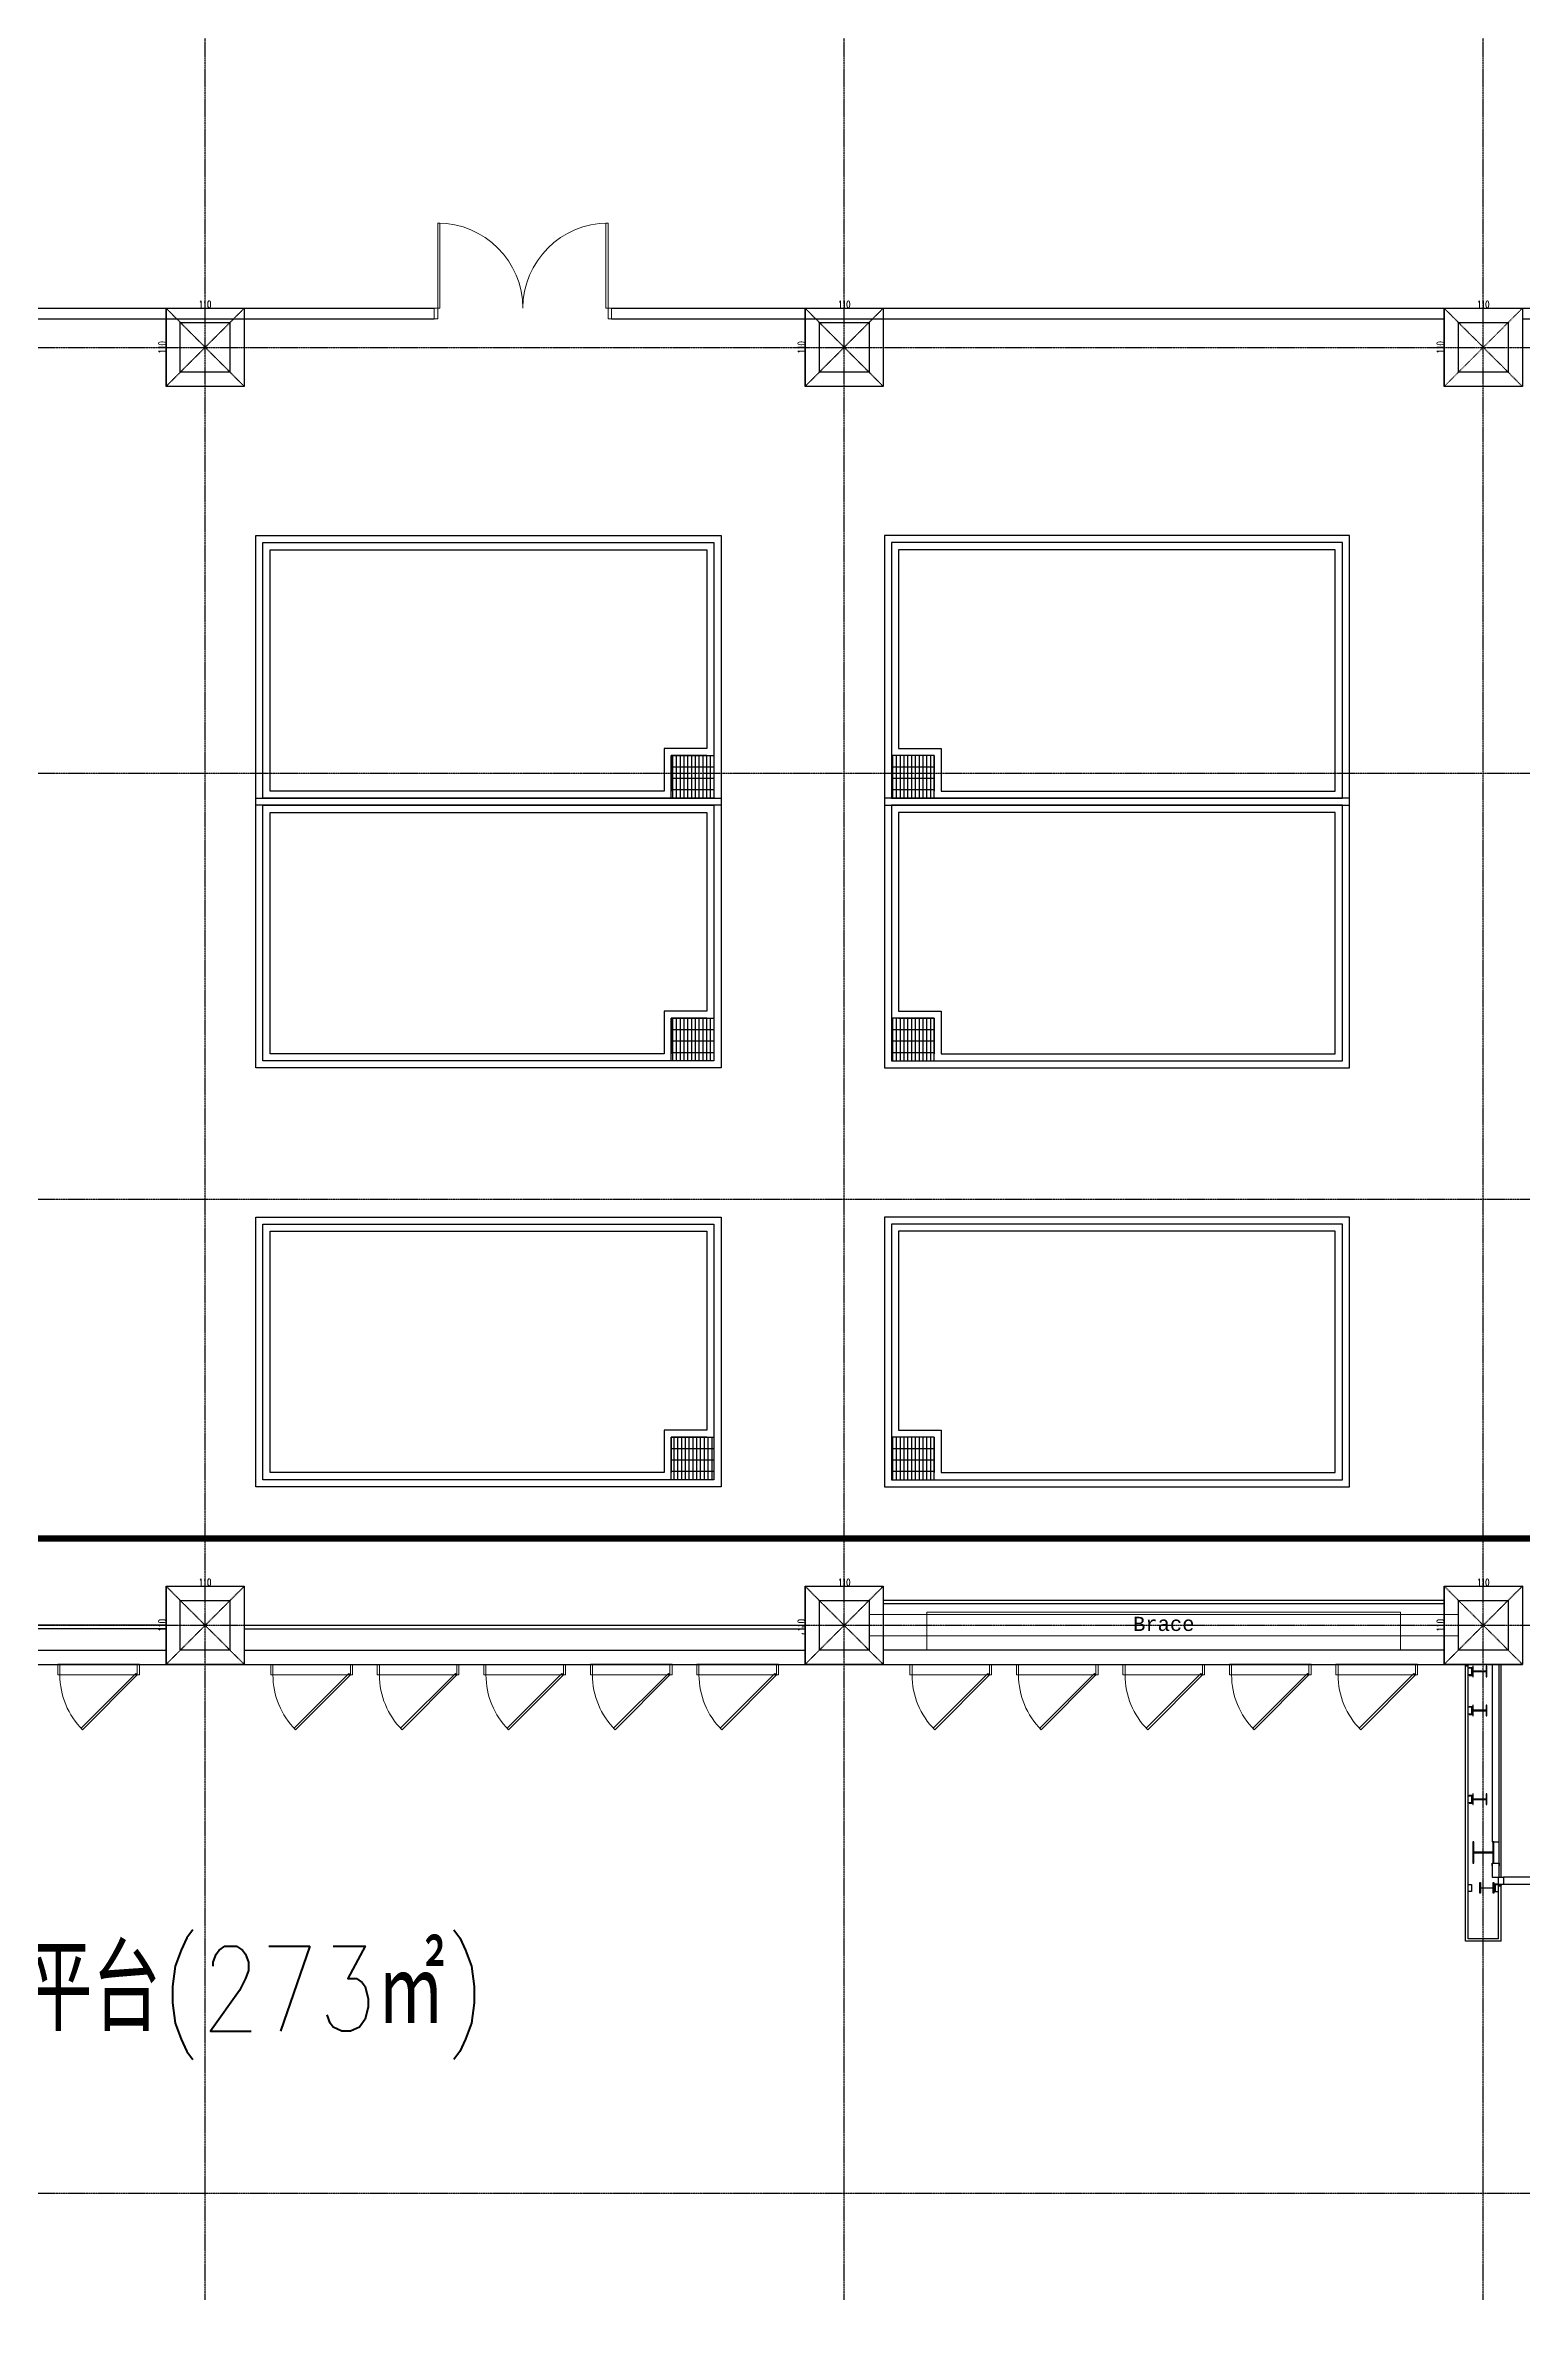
# Model space of a CAD drawing. Header units: millimetres. Extents: x -21841 to 195597, y -1659 to 112111.
# Drawn here: x 16935 to 19015, y 10562 to 13775 of the extents above; entities that cross this region are included whole.
import ezdxf
from ezdxf.enums import TextEntityAlignment as Align

# ---------------------------------------------------------------- set-up
doc = ezdxf.new("R2010")
doc.units = ezdxf.units.MM
doc.linetypes.add('X-N-FAB-L10$0$COL-CEN-LIN', pattern=[3.25, 2.5, -0.25, 0.25, -0.25])
doc.linetypes.add('X-N-FAB-L10$0$HIDDEN', pattern=[0.375, 0.25, -0.125])
for name, color, linetype in [('0-FMCS', 6, 'Continuous'), ('0-XREF', 7, 'Continuous'), ('188K-SM-07-F10-MECH-Nature Gas-Y2257103$0$0-NG', 1, 'Continuous'), ('X-N-FAB-L10$0$0-NC', 8, 'Continuous'), ('X-N-FAB-L10$0$0-ND', 8, 'Continuous'), ('X-N-FAB-L10$0$08', 8, 'Continuous'), ('X-N-FAB-L10$0$A-WALL-IN', 8, 'Continuous'), ('X-N-FAB-L10$0$CCL', 8, 'X-N-FAB-L10$0$COL-CEN-LIN'), ('X-N-FAB-L10$0$COL', 8, 'Continuous'), ('X-N-FAB-L10$0$COL-S', 8, 'Continuous'), ('X-N-FAB-L10$0$DOOR', 8, 'Continuous'), ('X-N-FAB-L10$0$TXT-CODE', 8, 'Continuous'), ('X-N-FAB-L10$0$WALL-P', 8, 'Continuous'), ('X-N-FAB-L10$0$WALL-RC', 8, 'Continuous')]:
    doc.layers.add(name, color=color, linetype=linetype)
doc.layers.add('X-N-FAB-L10$0$ARC', color=8, linetype='Continuous', lineweight=0)
doc.layers.add('X-N-FAB-L10$0$DE-MMTN-F2-Z-000-P-CHEM-L10_0730$0$0', color=7, linetype='Continuous', lineweight=0)
doc.styles.add('X-N-FAB-L10$0$ATS', font='monotxt.shx', dxfattribs={"bigfont": 'BIGFONT.shx'})
doc.styles.add('X-N-FAB-L10$0$CHINA', font='simplex.shx', dxfattribs={"width": 0.75, "bigfont": 'chineset.shx'})
doc.styles.add('X-N-FAB-L10$0$COL-NUM', font='romanc')
doc.styles.add('X-N-FAB-L10$0$DIM', font='simplex.shx', dxfattribs={"width": 0.67, "bigfont": 'chineset.shx'})

# ---------------------------------------------------------------- blocks, each defined once
blk = doc.blocks.new('X-N-FAB-L10')
at = {"layer": 'DEFPOINTS', "color": 8, "linetype": 'X-N-FAB-L10$0$HIDDEN', "ltscale": 0.1}
for p, q in [((17215, 13405), (17105, 13295)), ((17105, 13405), (17215, 13295)), ((18115, 13405), (18005, 13295)), ((18005, 13405), (18115, 13295)), ((19015, 13405), (18905, 13295)), ((18905, 13405), (19015, 13295)), ((17215, 11605), (17105, 11495)), ((17105, 11605), (17215, 11495)), ((18115, 11605), (18005, 11495)), ((18005, 11605), (18115, 11495)), ((19015, 11605), (18905, 11495)), ((18905, 11605), (19015, 11495))]:
    blk.add_line(p, q, dxfattribs=at)
at = {"layer": 'DEFPOINTS', "color": 8}
for p, q in [((17105, 13405), (17215, 13405)), ((17105, 13405), (17105, 13295)), ((18005, 13405), (18115, 13405)), ((18005, 13405), (18005, 13295)), ((18905, 13405), (19015, 13405)), ((18905, 13405), (18905, 13295)), ((17105, 11605), (17215, 11605)), ((17105, 11605), (17105, 11495)), ((18005, 11605), (18115, 11605)), ((18005, 11605), (18005, 11495)), ((18905, 11605), (19015, 11605)), ((18905, 11605), (18905, 11495))]:
    blk.add_line(p, q, dxfattribs=at)
at = {"layer": 'X-N-FAB-L10$0$08', "color": 8}
for p, q in [((17231.5, 12705), (17231.5, 13085)), ((17231.5, 13085), (17886.5, 13085)), ((17231.5, 12705), (17231.5, 13085)), ((17231.5, 13085), (17886.5, 13085)), ((17241.5, 12715), (17241.5, 13075)), ((17241.5, 13075), (17876.5, 13075)), ((17241.5, 12715), (17241.5, 13075)), ((17241.5, 13075), (17876.5, 13075)), ((17876.5, 13075), (17876.5, 12715)), ((17876.5, 13075), (17876.5, 12715)), ((17886.5, 13085), (17886.5, 12705)), ((17886.5, 13085), (17886.5, 12705)), ((18771.5, 13085), (18116.5, 13085)), ((18116.5, 13085), (18116.5, 12705)), ((18771.5, 13085), (18116.5, 13085)), ((18116.5, 13085), (18116.5, 12705)), ((18761.5, 13075), (18126.5, 13075)), ((18126.5, 13075), (18126.5, 12715)), ((18761.5, 13075), (18126.5, 13075)), ((18126.5, 13075), (18126.5, 12715)), ((18761.5, 12715), (18761.5, 13075)), ((18761.5, 12715), (18761.5, 13075)), ((18771.5, 12705), (18771.5, 13085)), ((18771.5, 12705), (18771.5, 13085)), ((17251.5, 12725), (17251.5, 13065)), ((17251.5, 13065), (17866.5, 13065)), ((17866.5, 13065), (17866.5, 12785)), ((18751.5, 13065), (18136.5, 13065)), ((18136.5, 13065), (18136.5, 12785)), ((18751.5, 12725), (18751.5, 13065)), ((17866.5, 12785), (17806.5, 12785)), ((17806.5, 12785), (17806.5, 12725)), ((17866.5, 12775), (17816.5, 12775)), ((17816.5, 12775), (17816.5, 12725)), ((17816.5, 12715), (17816.5, 12775)), ((17816.5, 12775), (17876.5, 12775)), ((17876.5, 12775), (17876.5, 12715)), ((18126.5, 12775), (18126.5, 12715)), ((18186.5, 12775), (18126.5, 12775)), ((18136.5, 12785), (18196.5, 12785)), ((18186.5, 12775), (18186.5, 12725)), ((18186.5, 12715), (18186.5, 12775)), ((18196.5, 12785), (18196.5, 12725)), ((17806.5, 12725), (17251.5, 12725)), ((18196.5, 12725), (18751.5, 12725)), ((17231.5, 12335), (17231.5, 12715)), ((17231.5, 12715), (17886.5, 12715)), ((17231.5, 12335), (17231.5, 12715)), ((17231.5, 12715), (17886.5, 12715)), ((17886.5, 12705), (17231.5, 12705)), ((17886.5, 12705), (17231.5, 12705)), ((17876.5, 12715), (17241.5, 12715)), ((17876.5, 12715), (17241.5, 12715)), ((17241.5, 12345), (17241.5, 12705)), ((17241.5, 12705), (17876.5, 12705)), ((17241.5, 12345), (17241.5, 12705)), ((17241.5, 12705), (17876.5, 12705)), ((17251.5, 12355), (17251.5, 12695)), ((17251.5, 12695), (17866.5, 12695)), ((17876.5, 12715), (17816.5, 12715)), ((17866.5, 12695), (17866.5, 12415)), ((17876.5, 12705), (17876.5, 12345)), ((17876.5, 12705), (17876.5, 12345)), ((17886.5, 12715), (17886.5, 12335)), ((17886.5, 12715), (17886.5, 12335)), ((18771.5, 12715), (18116.5, 12715)), ((18116.5, 12715), (18116.5, 12335)), ((18771.5, 12715), (18116.5, 12715)), ((18116.5, 12715), (18116.5, 12335)), ((18116.5, 12705), (18771.5, 12705)), ((18116.5, 12705), (18771.5, 12705)), ((18126.5, 12715), (18761.5, 12715)), ((18126.5, 12715), (18186.5, 12715)), ((18126.5, 12715), (18761.5, 12715)), ((18761.5, 12705), (18126.5, 12705)), ((18126.5, 12705), (18126.5, 12345)), ((18761.5, 12705), (18126.5, 12705)), ((18126.5, 12705), (18126.5, 12345)), ((18751.5, 12695), (18136.5, 12695)), ((18136.5, 12695), (18136.5, 12415)), ((18751.5, 12355), (18751.5, 12695)), ((18761.5, 12345), (18761.5, 12705)), ((18761.5, 12345), (18761.5, 12705)), ((18771.5, 12335), (18771.5, 12715)), ((18771.5, 12335), (18771.5, 12715)), ((17866.5, 12415), (17806.5, 12415)), ((17806.5, 12415), (17806.5, 12355)), ((17866.5, 12405), (17816.5, 12405)), ((17816.5, 12405), (17816.5, 12355)), ((17816.5, 12345), (17816.5, 12405)), ((17816.5, 12405), (17876.5, 12405)), ((17876.5, 12405), (17876.5, 12345)), ((18126.5, 12405), (18126.5, 12345)), ((18186.5, 12405), (18126.5, 12405)), ((18136.5, 12415), (18196.5, 12415)), ((18136.5, 12405), (18186.5, 12405)), ((18186.5, 12405), (18186.5, 12355)), ((18186.5, 12345), (18186.5, 12405)), ((18196.5, 12415), (18196.5, 12355)), ((17876.5, 12345), (17241.5, 12345)), ((17876.5, 12345), (17241.5, 12345)), ((17806.5, 12355), (17251.5, 12355)), ((17876.5, 12345), (17816.5, 12345)), ((18126.5, 12345), (18761.5, 12345)), ((18126.5, 12345), (18186.5, 12345)), ((18126.5, 12345), (18761.5, 12345)), ((18196.5, 12355), (18751.5, 12355)), ((17886.5, 12335), (17231.5, 12335)), ((17886.5, 12335), (17231.5, 12335)), ((18116.5, 12335), (18771.5, 12335)), ((18116.5, 12335), (18771.5, 12335)), ((17231.5, 11745), (17231.5, 12125)), ((17231.5, 12125), (17886.5, 12125)), ((17231.5, 11745), (17231.5, 12125)), ((17231.5, 12125), (17886.5, 12125)), ((17241.5, 11755), (17241.5, 12115)), ((17241.5, 12115), (17876.5, 12115)), ((17241.5, 11755), (17241.5, 12115)), ((17241.5, 12115), (17876.5, 12115)), ((17876.5, 12115), (17876.5, 11755)), ((17876.5, 12115), (17876.5, 11755)), ((17886.5, 12125), (17886.5, 11745)), ((17886.5, 12125), (17886.5, 11745)), ((18771.5, 12125), (18116.5, 12125)), ((18116.5, 12125), (18116.5, 11745)), ((18771.5, 12125), (18116.5, 12125)), ((18116.5, 12125), (18116.5, 11745)), ((18761.5, 12115), (18126.5, 12115)), ((18126.5, 12115), (18126.5, 11755)), ((18761.5, 12115), (18126.5, 12115)), ((18126.5, 12115), (18126.5, 11755)), ((18761.5, 11755), (18761.5, 12115)), ((18761.5, 11755), (18761.5, 12115)), ((18771.5, 11745), (18771.5, 12125)), ((18771.5, 11745), (18771.5, 12125)), ((17251.5, 11765), (17251.5, 12105)), ((17251.5, 12105), (17866.5, 12105)), ((17866.5, 12105), (17866.5, 11825)), ((18751.5, 12105), (18136.5, 12105)), ((18136.5, 12105), (18136.5, 11825)), ((18751.5, 11765), (18751.5, 12105)), ((17866.5, 11825), (17806.5, 11825)), ((17806.5, 11825), (17806.5, 11765)), ((18136.5, 11825), (18196.5, 11825)), ((18196.5, 11825), (18196.5, 11765)), ((17866.5, 11815), (17816.5, 11815)), ((17816.5, 11815), (17816.5, 11765)), ((17816.5, 11755), (17816.5, 11815)), ((17816.5, 11815), (17876.5, 11815)), ((17876.5, 11815), (17876.5, 11755)), ((18126.5, 11815), (18126.5, 11755)), ((18186.5, 11815), (18126.5, 11815)), ((18186.5, 11815), (18186.5, 11765)), ((18186.5, 11755), (18186.5, 11815)), ((17806.5, 11765), (17251.5, 11765)), ((18196.5, 11765), (18751.5, 11765)), ((17886.5, 11745), (17231.5, 11745)), ((17886.5, 11745), (17231.5, 11745)), ((17876.5, 11755), (17241.5, 11755)), ((17876.5, 11755), (17241.5, 11755)), ((17876.5, 11755), (17816.5, 11755)), ((18116.5, 11745), (18771.5, 11745)), ((18116.5, 11745), (18771.5, 11745)), ((18126.5, 11755), (18761.5, 11755)), ((18126.5, 11755), (18186.5, 11755)), ((18126.5, 11755), (18761.5, 11755))]:
    blk.add_line(p, q, dxfattribs=at)
at = {"layer": 'X-N-FAB-L10$0$08', "color": 8, "linetype": 'Continuous'}
for p, q in [((17816.5, 12759), (17876.5, 12759)), ((17818.117, 12775), (17818.117, 12715)), ((17823.451, 12775), (17823.451, 12715)), ((17828.784, 12775), (17828.784, 12715)), ((17834.117, 12775), (17834.117, 12715)), ((17839.451, 12775), (17839.451, 12715)), ((17844.784, 12775), (17844.784, 12715)), ((17850.117, 12775), (17850.117, 12715)), ((17855.451, 12775), (17855.451, 12715)), ((17860.784, 12775), (17860.784, 12715)), ((17866.117, 12775), (17866.117, 12715)), ((17871.451, 12775), (17871.451, 12715)), ((18126.5, 12759), (18186.5, 12759)), ((18128.009, 12775), (18128.009, 12715)), ((18133.342, 12775), (18133.342, 12715)), ((18138.675, 12775), (18138.675, 12715)), ((18144.009, 12775), (18144.009, 12715)), ((18149.342, 12775), (18149.342, 12715)), ((18154.675, 12775), (18154.675, 12715)), ((18160.009, 12775), (18160.009, 12715)), ((18165.342, 12775), (18165.342, 12715)), ((18170.675, 12775), (18170.675, 12715)), ((18176.009, 12775), (18176.009, 12715)), ((18181.342, 12775), (18181.342, 12715)), ((17816.5, 12743), (17876.5, 12743)), ((17816.5, 12727), (17876.5, 12727)), ((18126.5, 12743), (18186.5, 12743)), ((18126.5, 12727), (18186.5, 12727)), ((17818.117, 12405), (17818.117, 12345)), ((17823.451, 12405), (17823.451, 12345)), ((17828.784, 12405), (17828.784, 12345)), ((17834.117, 12405), (17834.117, 12345)), ((17839.451, 12405), (17839.451, 12345)), ((17844.784, 12405), (17844.784, 12345)), ((17850.117, 12405), (17850.117, 12345)), ((17855.451, 12405), (17855.451, 12345)), ((17860.784, 12405), (17860.784, 12345)), ((17866.117, 12405), (17866.117, 12345)), ((17871.451, 12405), (17871.451, 12345)), ((18128.009, 12405), (18128.009, 12345)), ((18133.342, 12405), (18133.342, 12345)), ((18138.675, 12405), (18138.675, 12345)), ((18144.009, 12405), (18144.009, 12345)), ((18149.342, 12405), (18149.342, 12345)), ((18154.675, 12405), (18154.675, 12345)), ((18160.009, 12405), (18160.009, 12345)), ((18165.342, 12405), (18165.342, 12345)), ((18170.675, 12405), (18170.675, 12345)), ((18176.009, 12405), (18176.009, 12345)), ((18181.342, 12405), (18181.342, 12345)), ((17816.5, 12389), (17876.5, 12389)), ((17816.5, 12373), (17876.5, 12373)), ((18126.5, 12389), (18186.5, 12389)), ((18126.5, 12373), (18186.5, 12373)), ((17816.5, 12357), (17876.5, 12357)), ((18126.5, 12357), (18186.5, 12357)), ((17816.5, 11799), (17876.5, 11799)), ((17820.009, 11815), (17820.009, 11755)), ((17825.342, 11815), (17825.342, 11755)), ((17830.675, 11815), (17830.675, 11755)), ((17836.009, 11815), (17836.009, 11755)), ((17841.342, 11815), (17841.342, 11755)), ((17846.675, 11815), (17846.675, 11755)), ((17852.009, 11815), (17852.009, 11755)), ((17857.342, 11815), (17857.342, 11755)), ((17862.675, 11815), (17862.675, 11755)), ((17868.009, 11815), (17868.009, 11755)), ((17873.342, 11815), (17873.342, 11755)), ((18126.5, 11799), (18186.5, 11799)), ((18128.009, 11815), (18128.009, 11755)), ((18133.342, 11815), (18133.342, 11755)), ((18138.675, 11815), (18138.675, 11755)), ((18144.009, 11815), (18144.009, 11755)), ((18149.342, 11815), (18149.342, 11755)), ((18154.675, 11815), (18154.675, 11755)), ((18160.009, 11815), (18160.009, 11755)), ((18165.342, 11815), (18165.342, 11755)), ((18170.675, 11815), (18170.675, 11755)), ((18176.009, 11815), (18176.009, 11755)), ((18181.342, 11815), (18181.342, 11755)), ((17816.5, 11783), (17876.5, 11783)), ((17816.5, 11767), (17876.5, 11767)), ((18126.5, 11783), (18186.5, 11783)), ((18126.5, 11767), (18186.5, 11767))]:
    blk.add_line(p, q, dxfattribs=at)
at = {"layer": 'X-N-FAB-L10$0$A-WALL-IN', "color": 8}
for p, q in [((16835, 13405), (17482.5, 13405)), ((16835, 13405), (17482.5, 13405)), ((17732.5, 13405), (18905, 13405)), ((17732.5, 13405), (18905, 13405)), ((19015, 13405), (19227.5, 13405)), ((19015, 13405), (19227.5, 13405)), ((16835, 13390), (17482.5, 13390)), ((16835, 13390), (17482.5, 13390)), ((17732.5, 13390), (18905, 13390)), ((17732.5, 13390), (18905, 13390)), ((19015, 13390), (19212.5, 13390)), ((19015, 13390), (19212.5, 13390))]:
    blk.add_line(p, q, dxfattribs=at)
at = {"layer": 'X-N-FAB-L10$0$ARC', "color": 8}
for p, q in [((18843.5, 11568.5), (18176.5, 11568.5)), ((18176.5, 11568.5), (18176.5, 11515)), ((18843.5, 11515), (18843.5, 11568.5)), ((18005, 11547.8), (18001, 11547.8)), ((18001, 11547.8), (18001, 11546.8)), ((18001, 11538.8), (18001, 11537.8)), ((18001, 11537.8), (18005, 11537.8)), ((18005, 11537.8), (18005, 11547.8)), ((18925, 11565), (18095, 11565)), ((18095, 11565), (18095, 11535)), ((18095, 11535), (18925, 11535)), ((18925, 11535), (18925, 11565))]:
    blk.add_line(p, q, dxfattribs=at)
at = {"layer": 'X-N-FAB-L10$0$CCL', "color": 8}
for p, q in [((17160, 10600), (17160, 19760)), ((18060, 10600), (18060, 19760)), ((18960, 10600), (18960, 19760)), ((-720, 13350), (27370, 13350)), ((-720, 12750), (27370, 12750)), ((-720, 12150), (27370, 12150)), ((-720, 11550), (27370, 11550)), ((-720, 10750), (27370, 10750))]:
    blk.add_line(p, q, dxfattribs=at)
at = {"layer": 'X-N-FAB-L10$0$COL', "color": 8, "ltscale": 0.1}
for p, q in [((17105, 13405), (17215, 13405)), ((17105, 13295), (17105, 13405)), ((17215, 13405), (17215, 13295)), ((18005, 13405), (18115, 13405)), ((18005, 13295), (18005, 13405)), ((18115, 13405), (18115, 13295)), ((18905, 13405), (19015, 13405)), ((18905, 13295), (18905, 13405)), ((19015, 13405), (19015, 13295)), ((17215, 13295), (17105, 13295)), ((18115, 13295), (18005, 13295)), ((19015, 13295), (18905, 13295)), ((17105, 11605), (17215, 11605)), ((17105, 11495), (17105, 11605)), ((17215, 11605), (17215, 11495)), ((18005, 11605), (18115, 11605)), ((18005, 11495), (18005, 11605)), ((18115, 11605), (18115, 11495)), ((18905, 11605), (19015, 11605)), ((18905, 11495), (18905, 11605)), ((19015, 11605), (19015, 11495)), ((17215, 11495), (17105, 11495)), ((18115, 11495), (18005, 11495)), ((19015, 11495), (18905, 11495))]:
    blk.add_line(p, q, dxfattribs=at)
at = {"layer": 'X-N-FAB-L10$0$COL-S', "color": 8}
for p, q in [((17125, 13385), (17195, 13385)), ((17125, 13315), (17125, 13385)), ((17195, 13385), (17195, 13315)), ((18025, 13385), (18095, 13385)), ((18025, 13315), (18025, 13385)), ((18095, 13385), (18095, 13315)), ((18925, 13385), (18995, 13385)), ((18925, 13315), (18925, 13385)), ((18995, 13385), (18995, 13315)), ((17195, 13315), (17125, 13315)), ((18095, 13315), (18025, 13315)), ((18995, 13315), (18925, 13315)), ((17125, 11585), (17195, 11585)), ((17125, 11515), (17125, 11585)), ((17195, 11585), (17195, 11515)), ((18025, 11585), (18095, 11585)), ((18025, 11515), (18025, 11585)), ((18095, 11585), (18095, 11515)), ((18925, 11585), (18995, 11585)), ((18925, 11515), (18925, 11585)), ((18995, 11585), (18995, 11515)), ((17195, 11515), (17125, 11515)), ((18095, 11515), (18025, 11515)), ((18995, 11515), (18925, 11515))]:
    blk.add_line(p, q, dxfattribs=at)
at = {"layer": 'X-N-FAB-L10$0$DE-MMTN-F2-Z-000-P-CHEM-L10_0730$0$0', "color": 8, "linetype": 'Continuous'}
for p, q in [((16955.5, 11495.016, 0), (16952.5, 11495.016, 0)), ((16952.5, 11480.016, 0), (16952.5, 11495.016, 0)), ((16952.5, 11480.016, 0), (16955.5, 11480.016, 0)), ((16955.5, 11480.016, 0), (16955.5, 11495.016, 0)), ((16955.5, 11495.016, 0), (17064.5, 11495.016, 0)), ((17064.5, 11480.016, 0), (16955.5, 11480.016, 0)), ((16985.304, 11405.062, 0), (17062.379, 11482.137, 0)), ((17064.5, 11480.016, 0), (16987.425, 11402.941, 0)), ((17062.379, 11482.137, 0), (17064.5, 11480.016, 0)), ((17064.5, 11480.016, 0), (17064.5, 11495.016, 0)), ((17064.5, 11495.016, 0), (17067.5, 11495.016, 0)), ((17067.5, 11480.016, 0), (17064.5, 11480.016, 0)), ((17067.5, 11480.016, 0), (17067.5, 11495.016, 0)), ((17255.5, 11494.995, 0), (17252.5, 11494.995, 0)), ((17252.5, 11479.995, 0), (17252.5, 11494.995, 0)), ((17252.5, 11479.995, 0), (17255.5, 11479.995, 0)), ((17255.5, 11479.995, 0), (17255.5, 11494.995, 0)), ((17255.5, 11494.995, 0), (17364.5, 11494.995, 0)), ((17364.5, 11479.995, 0), (17255.5, 11479.995, 0)), ((17285.304, 11405.041, 0), (17362.379, 11482.116, 0)), ((17364.5, 11479.995, 0), (17287.425, 11402.92, 0)), ((17362.379, 11482.116, 0), (17364.5, 11479.995, 0)), ((17364.5, 11479.995, 0), (17364.5, 11494.995, 0)), ((17364.5, 11494.995, 0), (17367.5, 11494.995, 0)), ((17367.5, 11479.995, 0), (17364.5, 11479.995, 0)), ((17367.5, 11479.995, 0), (17367.5, 11494.995, 0)), ((17405.5, 11495, 0), (17402.5, 11495, 0)), ((17402.5, 11480, 0), (17402.5, 11495, 0)), ((17402.5, 11480, 0), (17405.5, 11480, 0)), ((17405.5, 11480, 0), (17405.5, 11495, 0)), ((17405.5, 11495, 0), (17514.5, 11495, 0)), ((17514.5, 11480, 0), (17405.5, 11480, 0)), ((17435.304, 11405.047, 0), (17512.379, 11482.121, 0)), ((17514.5, 11480, 0), (17437.425, 11402.925, 0)), ((17512.379, 11482.121, 0), (17514.5, 11480, 0)), ((17514.5, 11480, 0), (17514.5, 11495, 0)), ((17514.5, 11495, 0), (17517.5, 11495, 0)), ((17517.5, 11480, 0), (17514.5, 11480, 0)), ((17517.5, 11480, 0), (17517.5, 11495, 0)), ((17555.5, 11495.005, 0), (17552.5, 11495.005, 0)), ((17552.5, 11480.005, 0), (17552.5, 11495.005, 0)), ((17552.5, 11480.005, 0), (17555.5, 11480.005, 0)), ((17555.5, 11480.005, 0), (17555.5, 11495.005, 0)), ((17555.5, 11495.005, 0), (17664.5, 11495.005, 0)), ((17664.5, 11480.005, 0), (17555.5, 11480.005, 0)), ((17585.304, 11405.052, 0), (17662.379, 11482.126, 0)), ((17664.5, 11480.005, 0), (17587.425, 11402.931, 0)), ((17662.379, 11482.126, 0), (17664.5, 11480.005, 0)), ((17664.5, 11480.005, 0), (17664.5, 11495.005, 0)), ((17664.5, 11495.005, 0), (17667.5, 11495.005, 0)), ((17667.5, 11480.005, 0), (17664.5, 11480.005, 0)), ((17667.5, 11480.005, 0), (17667.5, 11495.005, 0)), ((17705.5, 11495.01, 0), (17702.5, 11495.01, 0)), ((17702.5, 11480.01, 0), (17702.5, 11495.01, 0)), ((17702.5, 11480.01, 0), (17705.5, 11480.01, 0)), ((17705.5, 11480.01, 0), (17705.5, 11495.01, 0)), ((17705.5, 11495.01, 0), (17814.5, 11495.01, 0)), ((17814.5, 11480.01, 0), (17705.5, 11480.01, 0)), ((17735.304, 11405.057, 0), (17812.379, 11482.132, 0)), ((17814.5, 11480.01, 0), (17737.425, 11402.936, 0)), ((17812.379, 11482.132, 0), (17814.5, 11480.01, 0)), ((17814.5, 11480.01, 0), (17814.5, 11495.01, 0)), ((17814.5, 11495.01, 0), (17817.5, 11495.01, 0)), ((17817.5, 11480.01, 0), (17814.5, 11480.01, 0)), ((17817.5, 11480.01, 0), (17817.5, 11495.01, 0)), ((17855.5, 11495.016, 0), (17852.5, 11495.016, 0)), ((17852.5, 11480.016, 0), (17852.5, 11495.016, 0)), ((17852.5, 11480.016, 0), (17855.5, 11480.016, 0)), ((17855.5, 11480.016, 0), (17855.5, 11495.016, 0)), ((17855.5, 11495.016, 0), (17964.5, 11495.016, 0)), ((17964.5, 11480.016, 0), (17855.5, 11480.016, 0)), ((17885.304, 11405.062, 0), (17962.379, 11482.137, 0)), ((17964.5, 11480.016, 0), (17887.425, 11402.941, 0)), ((17962.379, 11482.137, 0), (17964.5, 11480.016, 0)), ((17964.5, 11480.016, 0), (17964.5, 11495.016, 0)), ((17964.5, 11495.016, 0), (17967.5, 11495.016, 0)), ((17967.5, 11480.016, 0), (17964.5, 11480.016, 0)), ((17967.5, 11480.016, 0), (17967.5, 11495.016, 0)), ((18155.5, 11494.995, 0), (18152.5, 11494.995, 0)), ((18152.5, 11479.995, 0), (18152.5, 11494.995, 0)), ((18152.5, 11479.995, 0), (18155.5, 11479.995, 0)), ((18155.5, 11479.995, 0), (18155.5, 11494.995, 0)), ((18155.5, 11494.995, 0), (18264.5, 11494.995, 0)), ((18264.5, 11479.995, 0), (18155.5, 11479.995, 0)), ((18185.304, 11405.041, 0), (18262.379, 11482.116, 0)), ((18264.5, 11479.995, 0), (18187.425, 11402.92, 0)), ((18262.379, 11482.116, 0), (18264.5, 11479.995, 0)), ((18264.5, 11479.995, 0), (18264.5, 11494.995, 0)), ((18264.5, 11494.995, 0), (18267.5, 11494.995, 0)), ((18267.5, 11479.995, 0), (18264.5, 11479.995, 0)), ((18267.5, 11479.995, 0), (18267.5, 11494.995, 0)), ((18305.5, 11495, 0), (18302.5, 11495, 0)), ((18302.5, 11480, 0), (18302.5, 11495, 0)), ((18302.5, 11480, 0), (18305.5, 11480, 0)), ((18305.5, 11480, 0), (18305.5, 11495, 0)), ((18305.5, 11495, 0), (18414.5, 11495, 0)), ((18414.5, 11480, 0), (18305.5, 11480, 0)), ((18335.304, 11405.047, 0), (18412.379, 11482.121, 0)), ((18414.5, 11480, 0), (18337.425, 11402.925, 0)), ((18412.379, 11482.121, 0), (18414.5, 11480, 0)), ((18414.5, 11480, 0), (18414.5, 11495, 0)), ((18414.5, 11495, 0), (18417.5, 11495, 0)), ((18417.5, 11480, 0), (18414.5, 11480, 0)), ((18417.5, 11480, 0), (18417.5, 11495, 0)), ((18455.5, 11495.005, 0), (18452.5, 11495.005, 0)), ((18452.5, 11480.005, 0), (18452.5, 11495.005, 0)), ((18452.5, 11480.005, 0), (18455.5, 11480.005, 0)), ((18455.5, 11480.005, 0), (18455.5, 11495.005, 0)), ((18455.5, 11495.005, 0), (18564.5, 11495.005, 0)), ((18564.5, 11480.005, 0), (18455.5, 11480.005, 0)), ((18485.304, 11405.052, 0), (18562.379, 11482.126, 0)), ((18564.5, 11480.005, 0), (18487.425, 11402.931, 0)), ((18562.379, 11482.126, 0), (18564.5, 11480.005, 0)), ((18564.5, 11480.005, 0), (18564.5, 11495.005, 0)), ((18564.5, 11495.005, 0), (18567.5, 11495.005, 0)), ((18567.5, 11480.005, 0), (18564.5, 11480.005, 0)), ((18567.5, 11480.005, 0), (18567.5, 11495.005, 0)), ((18605.5, 11495.01, 0), (18602.5, 11495.01, 0)), ((18602.5, 11480.01, 0), (18602.5, 11495.01, 0)), ((18602.5, 11480.01, 0), (18605.5, 11480.01, 0)), ((18605.5, 11480.01, 0), (18605.5, 11495.01, 0)), ((18605.5, 11495.01, 0), (18714.5, 11495.01, 0)), ((18714.5, 11480.01, 0), (18605.5, 11480.01, 0)), ((18635.304, 11405.057, 0), (18712.379, 11482.132, 0)), ((18714.5, 11480.01, 0), (18637.425, 11402.936, 0)), ((18712.379, 11482.132, 0), (18714.5, 11480.01, 0)), ((18714.5, 11480.01, 0), (18714.5, 11495.01, 0)), ((18714.5, 11495.01, 0), (18717.5, 11495.01, 0)), ((18717.5, 11480.01, 0), (18714.5, 11480.01, 0)), ((18717.5, 11480.01, 0), (18717.5, 11495.01, 0)), ((18755.5, 11495.016, 0), (18752.5, 11495.016, 0)), ((18752.5, 11480.016, 0), (18752.5, 11495.016, 0)), ((18752.5, 11480.016, 0), (18755.5, 11480.016, 0)), ((18755.5, 11480.016, 0), (18755.5, 11495.016, 0)), ((18755.5, 11495.016, 0), (18864.5, 11495.016, 0)), ((18864.5, 11480.016, 0), (18755.5, 11480.016, 0)), ((18785.304, 11405.062, 0), (18862.379, 11482.137, 0)), ((18864.5, 11480.016, 0), (18787.425, 11402.941, 0)), ((18862.379, 11482.137, 0), (18864.5, 11480.016, 0)), ((18864.5, 11480.016, 0), (18864.5, 11495.016, 0)), ((18864.5, 11495.016, 0), (18867.5, 11495.016, 0)), ((18867.5, 11480.016, 0), (18864.5, 11480.016, 0)), ((18867.5, 11480.016, 0), (18867.5, 11495.016, 0)), ((16987.425, 11402.941, 0), (16985.304, 11405.062, 0)), ((17287.425, 11402.92, 0), (17285.304, 11405.041, 0)), ((17437.425, 11402.925, 0), (17435.304, 11405.047, 0)), ((17587.425, 11402.931, 0), (17585.304, 11405.052, 0)), ((17737.425, 11402.936, 0), (17735.304, 11405.057, 0)), ((17887.425, 11402.941, 0), (17885.304, 11405.062, 0)), ((18187.425, 11402.92, 0), (18185.304, 11405.041, 0)), ((18337.425, 11402.925, 0), (18335.304, 11405.047, 0)), ((18487.425, 11402.931, 0), (18485.304, 11405.052, 0)), ((18637.425, 11402.936, 0), (18635.304, 11405.057, 0)), ((18787.425, 11402.941, 0), (18785.304, 11405.062, 0))]:
    blk.add_line(p, q, dxfattribs=at)
for centre in [(17064.5, 11480.016, 0), (17364.5, 11479.995, 0), (17514.5, 11480, 0), (17664.5, 11480.005, 0), (17814.5, 11480.01, 0), (17964.5, 11480.016, 0), (18264.5, 11479.995, 0), (18414.5, 11480, 0), (18564.5, 11480.005, 0), (18714.5, 11480.01, 0), (18864.5, 11480.016, 0)]:
    blk.add_arc(centre, 109, 180.000005, 225.000005, dxfattribs=at)
at = {"layer": 'X-N-FAB-L10$0$DOOR', "color": 8, "lineweight": 0}
for p, q in [((17490.5, 13525), (17487.5, 13525)), ((17487.5, 13525), (17487.5, 13405)), ((17490.5, 13405), (17490.5, 13525)), ((17724.5, 13405), (17724.5, 13525)), ((17724.5, 13525), (17727.5, 13525)), ((17727.5, 13525), (17727.5, 13405)), ((17487.5, 13405), (17482.5, 13405)), ((17482.5, 13405), (17482.5, 13390)), ((17487.5, 13405), (17490.5, 13405)), ((17487.5, 13390), (17487.5, 13405)), ((17727.5, 13405), (17724.5, 13405)), ((17727.5, 13405), (17732.5, 13405)), ((17727.5, 13390), (17727.5, 13405)), ((17732.5, 13405), (17732.5, 13390)), ((17482.5, 13390), (17487.5, 13390)), ((17732.5, 13390), (17727.5, 13390))]:
    blk.add_line(p, q, dxfattribs=at)
for centre, start, end in [((17487.5, 13405), 0, 90), ((17727.5, 13405), 90, 180)]:
    blk.add_arc(centre, 120, start, end, dxfattribs=at)
at = {"layer": 'X-N-FAB-L10$0$WALL-P', "color": 8}
for p, q in [((18905, 11585), (18115, 11585)), ((18905, 11580), (18115, 11580)), ((17105, 11550), (16315, 11550)), ((17105, 11545), (16315, 11545)), ((17215, 11550), (18005, 11550)), ((17215, 11545), (18005, 11545)), ((18935, 11105), (18935, 11495)), ((18935, 11495), (18935, 11493)), ((18938.5, 11495), (18935, 11495)), ((18935, 11493), (18938.5, 11493)), ((18938.5, 11108.5), (18938.5, 11495)), ((18938.5, 11493), (18938.5, 11495)), ((18938.5, 11480), (18938.5, 11490)), ((18938.5, 11490), (18943.5, 11490)), ((18943.5, 11480), (18938.5, 11480)), ((18940, 11490.6), (18945, 11490.6)), ((18940, 11490), (18940, 11490.6)), ((18944.4, 11490), (18940, 11490)), ((18944.4, 11480), (18940, 11480)), ((18940, 11480), (18940, 11479.4)), ((18940, 11479.4), (18945, 11479.4)), ((18943.5, 11490), (18943.5, 11480)), ((18944.4, 11485.6), (18944.4, 11490)), ((18945, 11485.6), (18944.4, 11485.6)), ((18945, 11484.4), (18944.4, 11484.4)), ((18944.4, 11484.4), (18944.4, 11480)), ((18945, 11492.5), (18945, 11477.5)), ((18945.9, 11492.5), (18945, 11492.5)), ((18945, 11490.6), (18945, 11485.6)), ((18945, 11479.4), (18945, 11484.4)), ((18945, 11477.5), (18945.9, 11477.5)), ((18945.9, 11485.3), (18945.9, 11492.5)), ((18964.1, 11485.3), (18945.9, 11485.3)), ((18945.9, 11477.5), (18945.9, 11484.7)), ((18945.9, 11484.7), (18964.1, 11484.7)), ((18965, 11492.5), (18964.1, 11492.5)), ((18964.1, 11492.5), (18964.1, 11485.3)), ((18964.1, 11484.7), (18964.1, 11477.5)), ((18964.1, 11477.5), (18965, 11477.5)), ((18965, 11477.5), (18965, 11492.5)), ((18972.5, 11495), (18972.5, 11245)), ((18982.5, 11195), (18982.5, 11495)), ((18985, 11195), (18985, 11495)), ((18945, 11437.5), (18945, 11422.5)), ((18945.9, 11437.5), (18945, 11437.5)), ((18945.9, 11430.3), (18945.9, 11437.5)), ((18965, 11437.5), (18964.1, 11437.5)), ((18964.1, 11437.5), (18964.1, 11430.3)), ((18965, 11422.5), (18965, 11437.5)), ((18938.5, 11425), (18938.5, 11435)), ((18938.5, 11435), (18943.5, 11435)), ((18943.5, 11425), (18938.5, 11425)), ((18940, 11435.6), (18945, 11435.6)), ((18940, 11435), (18940, 11435.6)), ((18944.4, 11435), (18940, 11435)), ((18944.4, 11425), (18940, 11425)), ((18940, 11425), (18940, 11424.4)), ((18940, 11424.4), (18945, 11424.4)), ((18943.5, 11435), (18943.5, 11425)), ((18944.4, 11430.6), (18944.4, 11435)), ((18945, 11430.6), (18944.4, 11430.6)), ((18945, 11429.4), (18944.4, 11429.4)), ((18944.4, 11429.4), (18944.4, 11425)), ((18945, 11435.6), (18945, 11430.6)), ((18945, 11424.4), (18945, 11429.4)), ((18945, 11422.5), (18945.9, 11422.5)), ((18964.1, 11430.3), (18945.9, 11430.3)), ((18945.9, 11422.5), (18945.9, 11429.7)), ((18945.9, 11429.7), (18964.1, 11429.7)), ((18964.1, 11429.7), (18964.1, 11422.5)), ((18964.1, 11422.5), (18965, 11422.5)), ((18938.5, 11300), (18938.5, 11310)), ((18938.5, 11310), (18943.5, 11310)), ((18940, 11310.6), (18945, 11310.6)), ((18940, 11310), (18940, 11310.6)), ((18944.4, 11310), (18940, 11310)), ((18943.5, 11310), (18943.5, 11300)), ((18944.4, 11305.6), (18944.4, 11310)), ((18945, 11312.5), (18945, 11297.5)), ((18945.9, 11312.5), (18945, 11312.5)), ((18945, 11310.6), (18945, 11305.6)), ((18945.9, 11305.3), (18945.9, 11312.5)), ((18965, 11312.5), (18964.1, 11312.5)), ((18964.1, 11312.5), (18964.1, 11305.3)), ((18965, 11297.5), (18965, 11312.5)), ((18943.5, 11300), (18938.5, 11300)), ((18944.4, 11300), (18940, 11300)), ((18940, 11300), (18940, 11299.4)), ((18940, 11299.4), (18945, 11299.4)), ((18945, 11305.6), (18944.4, 11305.6)), ((18945, 11304.4), (18944.4, 11304.4)), ((18944.4, 11304.4), (18944.4, 11300)), ((18945, 11299.4), (18945, 11304.4)), ((18945, 11297.5), (18945.9, 11297.5)), ((18964.1, 11305.3), (18945.9, 11305.3)), ((18945.9, 11297.5), (18945.9, 11304.7)), ((18945.9, 11304.7), (18964.1, 11304.7)), ((18964.1, 11304.7), (18964.1, 11297.5)), ((18964.1, 11297.5), (18965, 11297.5)), ((18946.5, 11245), (18945, 11245)), ((18945, 11245), (18945, 11215)), ((18946.5, 11230.5), (18946.5, 11245)), ((18973.5, 11249), (18972.5, 11249)), ((18972.5, 11249), (18972.5, 11245)), ((18972.5, 11245), (18982.5, 11245)), ((18975, 11245), (18973.5, 11245)), ((18973.5, 11245), (18973.5, 11230.5)), ((18975, 11215), (18975, 11245)), ((18982.5, 11249), (18981.5, 11249)), ((18982.5, 11245), (18982.5, 11249)), ((18945, 11215), (18946.5, 11215)), ((18973.5, 11230.5), (18946.5, 11230.5)), ((18946.5, 11215), (18946.5, 11229.5)), ((18946.5, 11229.5), (18973.5, 11229.5)), ((18972.5, 11215), (18972.5, 11195)), ((18972.5, 11211), (18972.5, 11215)), ((18972.5, 11215), (18982.5, 11215)), ((18973.5, 11229.5), (18973.5, 11215)), ((18973.5, 11215), (18975, 11215)), ((18982.5, 11215), (18982.5, 11211)), ((18938.5, 11175), (18938.5, 11185)), ((18938.5, 11185), (18943.5, 11185)), ((18943.5, 11185), (18943.5, 11175)), ((18955, 11172.5), (18955, 11187.5)), ((18955, 11187.5), (18955.9, 11187.5)), ((18955.9, 11187.5), (18955.9, 11180.3)), ((18955.9, 11180.3), (18974.1, 11180.3)), ((18974.1, 11179.7), (18955.9, 11179.7)), ((18955.9, 11179.7), (18955.9, 11172.5)), ((18973.5, 11211), (18972.5, 11211)), ((18973.5, 11199), (18972.5, 11199)), ((18972.5, 11199), (18972.5, 11195)), ((18972.5, 11195), (18982.5, 11195)), ((18974.1, 11180.3), (18974.1, 11187.5)), ((18974.1, 11187.5), (18975, 11187.5)), ((18974.1, 11172.5), (18974.1, 11179.7)), ((18975, 11187.5), (18975, 11172.5)), ((18980, 11185.6), (18975, 11185.6)), ((18975, 11185.6), (18975, 11180.6)), ((18975, 11180.6), (18975.6, 11180.6)), ((18975.6, 11180.6), (18975.6, 11185)), ((18975.6, 11185), (18980, 11185)), ((18976.5, 11185), (18976.5, 11175)), ((18981.5, 11185), (18976.5, 11185)), ((18980, 11185), (18980, 11185.6)), ((18982.5, 11211), (18981.5, 11211)), ((18982.5, 11199), (18981.5, 11199)), ((18981.5, 11185), (18981.5, 11195)), ((18981.5, 11195), (18988.5, 11195)), ((18985, 11185), (18981.5, 11185)), ((18981.5, 11175), (18981.5, 11185)), ((18988.5, 11185), (18981.5, 11185)), ((18983.5, 11183), (18981.5, 11185)), ((18981.5, 11185), (18981.5, 11183)), ((18983.5, 11185), (18981.5, 11185)), ((18985, 11183), (18981.5, 11183)), ((18981.5, 11108.5), (18981.5, 11183)), ((18981.5, 11183), (18983.5, 11183)), ((18982.5, 11195), (18982.5, 11199)), ((18983.5, 11183), (18983.5, 11185)), ((18983.5, 11185), (18985, 11185)), ((18983.5, 11183), (18983.5, 11185)), ((18985, 11183), (18983.5, 11183)), ((18985, 11105), (18985, 11183)), ((19191.5, 11195), (18988.5, 11195)), ((18988.5, 11195), (18988.5, 11185)), ((19191.5, 11185), (18988.5, 11185)), ((18943.5, 11175), (18938.5, 11175)), ((18955.9, 11172.5), (18955, 11172.5)), ((18975, 11172.5), (18974.1, 11172.5)), ((18975, 11174.4), (18975, 11179.4)), ((18975, 11179.4), (18975.6, 11179.4)), ((18980, 11174.4), (18975, 11174.4)), ((18975.6, 11179.4), (18975.6, 11175)), ((18975.6, 11175), (18980, 11175)), ((18976.5, 11175), (18981.5, 11175)), ((18980, 11175), (18980, 11174.4)), ((18985, 11105), (18935, 11105)), ((18981.5, 11108.5), (18938.5, 11108.5))]:
    blk.add_line(p, q, dxfattribs=at)
blk.add_arc((18986.551, 11184), 1.845, 147.185166, 212.814834, dxfattribs=at)
at = {"layer": 'X-N-FAB-L10$0$WALL-RC', "color": 8}
for p, q in [((16315, 11515), (17105, 11515)), ((17215, 11515), (18005, 11515)), ((18905, 11515), (18115, 11515)), ((14405, 11495), (19015, 11495))]:
    blk.add_line(p, q, dxfattribs=at)
at = {"layer": 'DEFPOINTS', "color": 8, "char_height": 10, "attachment_point": 5, "style": 'X-N-FAB-L10$0$DIM'}
for insert in [(17160, 13410.5), (18060, 13410.5), (18960, 13410.5), (17160, 11610.5), (18060, 11610.5), (18960, 11610.5)]:
    blk.add_mtext('\\A1;110', dxfattribs=dict(at, insert=insert))
at = {"layer": 'DEFPOINTS', "color": 8, "char_height": 10, "attachment_point": 5, "rotation": 90, "style": 'X-N-FAB-L10$0$DIM'}
for insert in [(17099.5, 13350), (17999.5, 13350), (18899.5, 13350), (17099.5, 11550), (17999.5, 11550), (18899.5, 11550)]:
    blk.add_mtext('\\A1;110', dxfattribs=dict(at, insert=insert))
at = {"layer": 'X-N-FAB-L10$0$0-NC', "color": 8, "style": 'X-N-FAB-L10$0$COL-NUM'}
for p in [(1860, 19880), (2760, 19880), (3660, 19880), (4560, 19880), (5460, 19880), (6360, 19880), (7260, 19880), (8160, 19880), (9060, 19880), (9960, 19880), (10860, 19880), (11760, 19880), (12660, 19880), (13560, 19880), (14460, 19880), (15360, 19880), (16260, 19880), (17160, 19880), (18060, 19880), (18960, 19880), (19860, 19880), (20760, 19880), (21660, 19880), (22560, 19880), (-840, 13950), (-840, 13350), (-840, 12750), (-840, 12150), (-840, 11550), (-840, 10750)]:
    blk.add_attdef('GRID-Y', text='', height=120, dxfattribs=at).set_placement(p, align=Align.MIDDLE_CENTER)
at = {"layer": 'X-N-FAB-L10$0$0-ND', "color": 8, "style": 'X-N-FAB-L10$0$CHINA'}
blk.add_attdef('NO', text='', height=33.333, dxfattribs=at).set_placement((23327.5, 11380), align=Align.MIDDLE)
at = {"layer": 'X-N-FAB-L10$0$ARC', "color": 8, "style": 'X-N-FAB-L10$0$ATS'}
blk.add_text('Brace', height=20, dxfattribs=at).set_placement((18510, 11552), align=Align.MIDDLE_CENTER)
at = {"layer": 'X-N-FAB-L10$0$TXT-CODE', "color": 8, "style": 'X-N-FAB-L10$0$CHINA', "width": 0.8}
blk.add_text('lorry充填區/槽車停放平台(273㎡)', height=120, dxfattribs=at).set_placement((16707.286, 11038.276), align=Align.MIDDLE_CENTER)
blk = doc.blocks.new('188K-SM-07-F10-MECH-Nature Gas-Y2257103')
at = {"layer": '188K-SM-07-F10-MECH-Nature Gas-Y2257103$0$0-NG'}
blk.add_line((6264.9, 11672.3), (23710, 11672.3), dxfattribs=at)
at = {"layer": '188K-SM-07-F10-MECH-Nature Gas-Y2257103$0$0-NG', "const_width": 8.9}
blk.add_lwpolyline([(6264.9, 9504), (6264.9, 11672.3), (23710, 11672.3), (23710, 13447.9), (25058.3, 13447.9), (25058.3, 15942.5)], dxfattribs=at)

msp = doc.modelspace()

# ---------------------------------------------------------------- block references
at = {"layer": '0-FMCS', "color": 5}
for name in ['X-N-FAB-L10', '188K-SM-07-F10-MECH-Nature Gas-Y2257103']:
    msp.add_blockref(name, (0, 0), dxfattribs=at)
at = {"layer": '0-XREF'}
msp.add_blockref('X-N-FAB-L10', (0, 0), dxfattribs=at)

doc.saveas('drawing.dxf')
